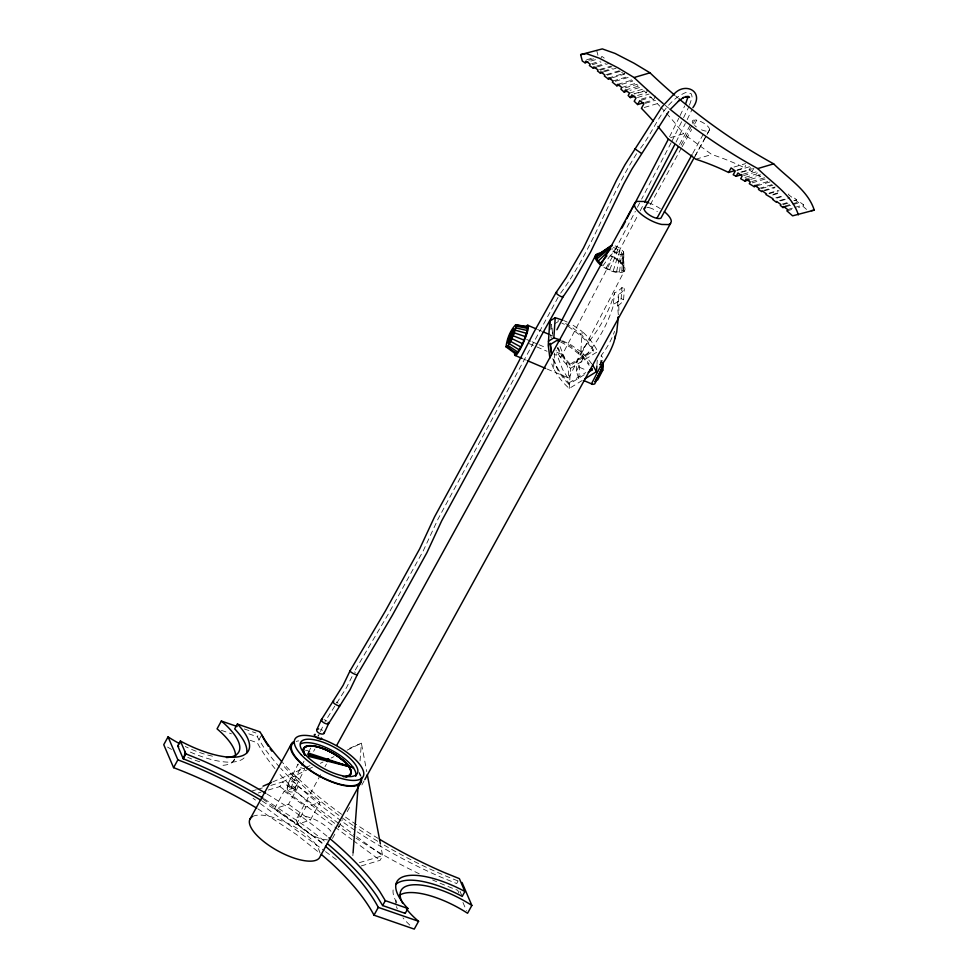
<?xml version="1.0" encoding="UTF-8"?>
<svg xmlns="http://www.w3.org/2000/svg" width="978" height="978" viewBox="0 0 978 978"><rect width="100%" height="100%" fill="white"/><g stroke="black" fill="none" stroke-linecap="round" stroke-linejoin="round"><path stroke-width="0.73" stroke-dasharray="4.89 3.67" d="M623.585 251.908L623.463 253.681L621.58 254.451L616.641 253.388L613.23 251.456L602.815 265.955C608.548 269.476 616.776 274.463 623.292 270.393L623.585 251.908L620.517 248.461L615.309 245.894L612.191 249.243M623.292 270.393L623.463 253.681M618.927 310.319L618.328 294.5A13.496 12.042 3.9 0 0 624.343 288.657L621.91 287.618A23.35 20.831 3.9 0 1 614.539 292.899M623.524 266.847L622.265 264.61L622.949 250.784M621.8 271.456L622.717 254.207M582.191 380.491L569.208 388.498L565.846 385.271A79.634 71.027 3.9 0 1 554.722 370.674L553.548 368.486L554.624 352.642M558.206 320.295L558.12 321.664L553.609 324.439M556.519 367.606L556.616 366.273M557.79 348.828L557.888 347.459L558.976 349.513A74.34 66.308 3.9 0 0 569.367 363.144L570.235 365.43L593.316 351.2L592.778 348.706A74.291 66.272 3.9 0 0 582.02 335.307L571.885 327.165L564.477 322.923M584.355 374.721L568.964 384.22L568.096 381.958A74.34 66.308 3.9 0 1 557.717 368.327L552.656 357.056M569.208 388.498L570.565 368.339L567.203 365.124A79.634 71.027 3.9 0 1 556.079 350.515M576.335 371.298L577.081 360.21L583.524 347.826A163.729 146.052 3.9 0 0 613.781 295.454L614.526 292.887L613.047 306.554A163.729 146.052 3.9 0 1 582.778 358.926L576.335 371.298L578.744 378.4L581.299 379.476M578.866 353.828L578.952 352.496M580.137 335.051L580.223 333.681M578.744 378.4L579.502 367.3L577.081 360.21M591.751 363.938A79.585 70.991 3.9 0 0 582.729 353.4L580.822 351.664L582.191 331.505L572.448 324.806M582.778 358.926L583.524 347.826M596.971 364.476L597.252 360.161M600.602 365.087L601.25 355.381A100.612 89.744 3.9 0 0 614.539 331.346M618.304 314.782L617.583 305.588L618.328 294.5M613.793 303.987A23.35 20.831 3.9 0 0 621.14 298.706L621.91 287.618M617.595 305.613A13.496 12.042 3.9 0 0 623.585 299.745L624.367 288.669M352.85 855.726L353.082 852.694M360.038 760.908L361.383 743.158L347.471 749.246M619.514 271.945L621.58 254.451M622.265 264.61L620.174 262.263L621.898 249.61M616.592 271.811L620.113 254.39M287.202 787.999L288.302 783.366A4.254 2.714 20.8 0 1 290.686 781.642L292.715 781.838A4.034 2.567 20.8 0 1 295.906 784.124L295.222 789.674M291.212 788.843L292.251 784.478L304.256 760.688M620.174 262.263L617.387 259.965L620.517 248.461M613.218 271.089L618.426 254.023M547.008 369.012L568.634 377.997C569.294 366.591 563.414 355.527 559.428 345.026M689.478 105.135L692.131 97.311L691.752 95.282L691.079 93.57L685.786 92.507C662.155 102.433 654.869 130.441 639.832 149.157M320.576 774.723L296.322 819.344A20.636 7.555 28.8 0 0 323.62 839.442L327.508 839.919M609.636 269.806L616.641 253.388M352.007 676.605L346.591 687.51L324.977 721.678M617.387 259.965L614.111 257.862L618.878 247.41M320.442 731.532L323.278 725.37M680.101 115.526L684.722 105.893M683.585 117.715L689.013 106.37M687.179 119.646L692.045 109.499M317.911 736.752L319.183 734.136M288.559 782.718L298.119 764.038A4.095 1.87 26.6 0 0 299.696 766.96A4.095 1.87 26.6 0 0 304.256 768.451M295.943 786.226L304.647 769.197M669.551 136.786L678.781 118.289M671.14 142.751L641.617 199.133M671.8 141.419L681.715 121.565M676.03 142.091L685.297 123.521M637.424 207.275L640.92 200.49M640.187 210.832L644.062 203.314M610.101 262.96L561.017 357.214L554.025 354.244M568.634 377.997L624.343 270.992A16.394 6.907 27.5 0 0 610.602 255.564M599.587 364.904L603.035 358.278L601.25 355.381M599.807 364.831L602.778 359.659M615.052 250.001L635.333 211.346M618.609 252.018L638.194 214.683M600.944 58.069L601.886 56.369L605.015 58.668M233.057 761.654L234.488 759.05M279.757 767.265A207.36 76.003 28.8 0 1 262.874 745.982L257.287 736.764L259.977 731.874M612.607 77.69L624.16 74.255L624.746 73.191L608.854 77.922M274.94 768.586A199.5 73.118 28.8 0 1 257.324 742.767L261.627 734.955M637.57 95.465L646.238 92.898L647.754 90.135L634.759 93.998M644.759 102.433L653.5 99.842L655.651 95.942M268.278 790.016L279.879 786.569L282.41 781.972L306.786 769.992M644.294 107.482L657.302 103.619L659.196 100.172M274.451 808.806L284.17 791.116L298.253 786.569L320.038 802.4L310.307 820.09L296.236 824.637L274.451 808.806L288.522 804.246L298.253 786.569M324.989 766.703L326.456 764.026M296.236 824.637L305.955 806.948L320.038 802.4M679.478 144.487L690.786 124.169M681.079 145.123L694.918 119.952L696.739 120.172A9.707 3.557 28.8 0 1 709.331 128.485A9.707 3.557 28.8 0 1 700.713 129.463M681.446 147.984L648.683 207.581A9.707 3.557 28.8 0 1 657.363 211.639M682.179 146.663L691.642 129.451M694.551 124.145L696.739 120.172M692.693 153.485L703.622 133.619M695.016 156.113L709.576 129.622M694.673 156.981L706.324 135.795M707.045 134.463L709.233 130.49M332.459 838.439L335.405 833.097M338.339 827.743L342.752 819.723M347.166 811.703L350.1 806.349M361.86 784.967L364.06 780.945M737.204 169.903L744.502 167.739L745.749 165.465M741.874 172.189L749.099 170.05L750.493 167.531M743.366 174.133L752.033 171.566L753.867 168.24M745.004 177.434L756.569 173.998L758.036 171.321L743.598 175.612M361.237 865.933L380.087 860.322L382.618 855.738L380.674 845.408M788.843 193.986L788.476 194.659L792.143 197.458L792.559 196.725L796.728 199.793L793.341 201.566M793.06 204.549L798.83 202.825L799.417 201.774L803.598 204.842L802.852 206.199L798.513 207.483M458.034 881.092L456.689 883.55L441.212 877.266A207.36 76.003 28.8 0 1 357.3 831.875M558.083 297.324L438.095 518.902L423.303 550.736L388.841 613.169L353.718 672.656M606.091 268.045L614.869 252.507M308.742 751.581L310.735 748.097M313.608 751.312L314.916 749.026M636.592 153.717C608.145 198.558 592.216 250.515 560.406 293.461M617.106 246.542L610.565 256.114L614.111 257.862M570.321 364.06L593.414 349.831M570.565 368.339L597.839 351.53L595.614 347.606A79.585 70.991 3.9 0 0 584.086 333.241L582.191 331.505M569.062 382.875L585.724 372.594M297.055 817.498L302.019 816.031L305.906 816.496A20.636 7.555 28.8 0 1 330.931 831.3M308.143 769.319L313.559 766.654M320.332 763.329L323.046 761.996M331.175 758.011L333.877 756.679M347.092 750.187L361.383 743.158L366.75 771.642M272.703 781.948L304.513 768.036M305.894 767.437L310.038 765.615M586.653 59.768L592.436 58.057M588.878 60.233L594.661 58.509M590.834 61.076L596.604 59.365M591.617 63.729L600.284 61.162M592.289 64.707L600.957 62.127M596.776 66.039L605.443 63.46M597.546 66.834L609.098 63.399M599.502 69.548L611.067 66.113M600.37 70.171L611.922 66.736M603.634 71.088L612.301 68.509M604.514 71.675L616.067 68.24M606.36 74.597L619.367 70.734M607.265 75.159L620.26 71.296M613.035 80.991L628.927 76.272M615.272 81.321L628.279 77.445L632.729 81.088L619.734 84.952M617.631 84.377L633.524 79.658M621.812 87.458L636.262 83.167M625.211 87.861L636.764 84.426L640.101 87.36L629.991 90.367M625.333 90.049L639.771 85.746M629.514 93.118L642.509 89.255M633.94 93.851L644.05 90.856L646.238 92.898M637.485 97.507L649.05 94.071M641.372 99.12L650.113 96.516L653.5 99.842M641.201 100.233L651.311 97.225M645.382 103.313L655.492 100.306M670.541 137.617L683.549 133.754L711.715 154.5A287.728 251.713 73.4 0 1 737.534 164.451L744.502 167.739M695.823 159.218L711.715 154.5M734.001 167.055L745.554 163.619M736.727 170.563L751.177 166.26M740.859 172.104L752.412 168.668M747.522 178.509L760.529 174.646M750.676 179.377L760.786 176.37L756.569 173.998M751.703 181.578L764.71 177.715M752.216 182.862L765.212 178.998L767.632 180.465M754.857 185.392L769.307 181.101M757.045 185.808L770.053 181.945M759.038 188.473L772.045 184.61M761.373 188.632L772.926 185.197M763.684 190.392L775.236 186.957M764.674 190.796L774.784 187.788M769.307 193.045L777.975 190.465M768.916 193.766L779.026 190.759M773.109 194.353L780.334 192.201M772.73 195.013L779.955 192.874M775.835 197.849L783.06 195.71M776.911 198.094L784.136 195.955M779.552 200.588L789.662 197.58M780.591 200.893L789.258 198.314M782.29 204.096L788.06 202.373M793.843 200.661L796.728 199.793M783.231 204.573L791.899 201.994M784.967 206.065L790.75 204.353M792.192 203.913L799.417 201.774M785.835 206.688L791.605 204.977M787.706 209.573L793.476 207.849M794.931 207.422L803.598 204.842M786.96 210.918L792.742 209.206M251.957 791.019L256.309 789.723M257.752 789.295L263.559 787.571M270.808 785.42L282.41 781.972L338.62 823.354M258.131 793.024L261.028 792.168M359.415 862.633L382.618 855.738L355.735 835.945M646.861 207.36L648.817 207.605M244.366 728.989L255.869 732.962M248.815 733.842L257.287 736.764M221.37 730.346L231.431 733.818M250.136 740.285L257.324 742.767M324.036 719.637L324.989 720.016A4.034 1.443 29 0 1 326.823 721.079M621.164 298.718L623.622 299.757M537.497 329.439L541.702 331.224M550.125 334.818L552.925 336.016M526.653 339.464L530.773 341.212M532.142 341.799L537.631 344.134M539.012 344.721L545.871 347.642M556.861 352.324L562.35 354.659M528.866 343.522L547.044 351.261M579.502 367.3L587.13 370.552M523.548 359.024L526.311 360.197M561.824 323.143L564.379 324.293M560.651 340.589L570.614 345.98L580.749 354.122A74.291 66.272 3.9 0 1 589.172 363.963M560.565 341.933L570.529 347.324L580.651 355.466A74.291 66.272 3.9 0 1 589.074 365.307M563.951 320.625L567.167 322.08M562.582 340.784L571.091 344.965L580.822 351.664M749.099 170.05L752.033 171.566M568.145 326.285L581.922 336.676A74.291 66.272 3.9 0 1 592.68 350.075L593.316 351.2M264.304 798.928L304.574 825.738A207.36 76.003 28.8 0 1 326.236 842.706M262.19 801.031L300.918 826.826A199.5 73.118 28.8 0 1 324.329 845.31M257.886 808.843L296.627 834.637L320.222 853.452L317.96 847.18L313.425 841.386A39.805 14.584 28.8 0 0 290.026 824.295L271.737 816.923L263.632 815.31A39.805 14.584 28.8 0 0 252.226 816.728M284.17 791.116L305.955 806.948M288.522 804.246L310.307 820.09M339.843 824.246L354.513 835.041M279.879 786.569L333.657 826.141M334.879 827.046L351.982 839.637M353.205 840.53L380.087 860.322M262.96 799.112L324.06 844.1M253.045 798.28L255.466 800.053M260.295 803.61L324.329 850.75M325.54 851.63L338.791 861.398M621.702 72.348L624.16 74.255M796.239 200.71L798.83 202.825M802.852 206.199L806.581 209.463M570.235 365.43L569.269 364.513A74.34 66.308 3.9 0 1 558.89 350.882L556.922 347.19M568.964 384.22L568.01 383.303A74.34 66.308 3.9 0 1 557.619 369.672L552.558 358.4M657.302 103.619L657.852 104.157A315.723 276.212 73.4 0 1 659.783 106.15M567.705 377.826L562.607 369.415L556.58 353.853M553.548 368.486L551.127 362.325M459.99 891.276L461.653 895.151M458.902 893L457.741 890.298A199.5 73.118 28.8 0 1 432.569 879.943M462.949 902.449L466.408 910.555M596.812 50.929L597.937 55.257M550.638 335.038L551.237 337.887M552.558 333.143L551.445 324.464L552.46 334.513M288.302 783.366L288.596 784.833A4.034 2.567 20.8 0 0 291.786 787.107L293.816 787.314A4.254 2.714 20.8 0 0 296.2 785.591M623.756 252.886L623.878 268.816M648.487 202.764A20.636 7.555 28.8 0 1 660.297 208.644M696.397 126.908A9.707 3.557 28.8 0 1 694.637 125.453M693.304 123.998A9.707 3.557 28.8 0 1 694.918 119.952M234.586 759.625A58.069 21.284 28.8 0 1 220.441 765.407M199.756 761.789A58.069 21.284 28.8 0 1 187.764 757.4M171.529 749.405A58.069 21.284 28.8 0 1 167.58 747.094M419.232 873.794A199.5 73.118 28.8 0 1 355.968 838.109M353.535 836.508A199.5 73.118 28.8 0 1 338.131 825.823M334.696 823.317A199.5 73.118 28.8 0 1 278.754 773.085M409.831 925.127A58.069 21.284 28.8 0 1 403.009 917.853M397.288 908.806A58.069 21.284 28.8 0 1 396.469 906.594M396.066 905.017A58.069 21.284 28.8 0 1 397.423 897.266M244.084 757.901A65.978 24.181 28.8 0 1 187.568 750.86M354.928 830.298A207.36 76.003 28.8 0 1 342.532 821.789M341.322 820.921A207.36 76.003 28.8 0 1 280.747 768.366M396.787 902.633A65.978 24.181 28.8 0 1 393.18 889.467M457.826 880.86A199.5 73.118 28.8 0 1 382.838 844.332M377.728 841.3A199.5 73.118 28.8 0 1 354.219 826.263M353.021 825.444A199.5 73.118 28.8 0 1 341.273 817.18M338.987 815.505A199.5 73.118 28.8 0 1 282.067 764.136M212.507 756.177A58.069 21.284 28.8 0 1 185.245 746.52M336.31 702.082A4.108 1.21 30.4 0 1 338.119 703.182M320.662 729.38A4.095 2.066 25.3 0 1 322.544 730.37M317.874 735.175A4.046 1.345 29.6 0 1 318.816 735.676M305.503 750.322A4.108 1.675 27.8 0 1 309.989 751.96M266.994 794.038A207.36 76.003 28.8 0 1 327.777 836.862M378.303 838.501A207.36 76.003 28.8 0 1 342.801 815.163M341.603 814.295A207.36 76.003 28.8 0 1 282.446 762.375M613.292 247.617A4.095 1.699 27.7 0 1 618.157 250.258A4.095 1.699 27.7 0 1 617.35 252.422A4.095 1.699 27.7 0 1 612.35 250.16M359.122 772.314A39.805 14.584 28.8 0 1 361.065 776.275M296.175 741.41A38.912 14.267 28.8 0 1 298.755 740.872M359.158 773.439A38.912 14.267 28.8 0 1 360.283 775.982M354.427 671.935A4.095 0.966 27.4 0 1 355.344 672.461M624.343 270.992A16.394 6.907 27.5 0 1 602.228 266.187M660.749 107.152A315.723 276.212 73.4 0 1 664.563 111.223M666.446 113.289A315.723 276.212 73.4 0 1 683.549 133.754M677.913 97.898A609.759 533.462 73.4 0 1 675.725 96.027M668.659 108.13A609.759 533.462 73.4 0 1 665.333 105.392M292.471 778.732A4.095 1.834 26.9 0 0 298.803 780.395A4.095 1.834 26.9 0 0 294.378 776.153A4.095 1.834 26.9 0 0 292.471 778.732M287.96 790.444A4.095 3.154 13.4 0 0 294.928 790.456A4.095 3.154 13.4 0 0 290.735 785.627A4.095 3.154 13.4 0 0 287.96 790.444"/><path stroke-width="1.47" d="M327.862 759.05L328.62 759.136M328.718 759.221L328.021 759.185M618.304 317.434L616.715 332.019L613.793 342.447A100.612 89.744 3.9 0 1 600.504 366.469L591.47 383.816M562.863 320.222L555.223 317.716L549.758 321.077L548.242 345.332L549.88 358.046M549.758 321.077L549.795 329.354M688.023 97.568L688.072 96.651L685.59 103.9M551.458 354.574L550.174 343.278L551.555 353.229M548.401 341.236L553.854 337.862L555.223 317.716M588.206 372.349L592.045 369.977L592.142 368.645L589.575 370.222M584.795 378.889L596.482 371.677L596.873 365.919M601.935 368.559L595.089 381.726L601.935 368.559L602.338 362.557M583.842 380.564L592.815 384.391L594.697 383.938L602.289 369.366L602.754 362.435M596.03 379.171L597.729 379.892L602.803 370.136L603.304 362.838M615.015 338.596L615.199 335.833M353.082 852.694L358.119 786.239M510.382 341.42C506.8 340.112 511.298 329.867 514.587 331.75M511.054 339.06L511.812 336.542M513.364 336.444L512.044 335.882L513.083 331.041M515.907 327.899L515.687 324.708C510.21 330.466 506.91 338.963 506.042 346.848L507.203 346.774L510.699 341.444L515.907 327.899L527.374 330.564L522.643 343.755L516.751 353.571L515.846 354.085L506.042 346.848M527.374 330.564L527.093 326.664L515.687 324.708M617.693 319.61L618.157 316.958M512.765 331.224L514.086 331.786L510.284 340.026L508.963 339.464M601.886 265.185L596.678 259.06L596.91 255.515L612.167 245.466L605.272 250.564M610.785 249.133L609.979 247.031L611.018 245.71M692.876 107.666C704.869 91.492 684.796 81.223 673.622 94.548M648.487 202.764A20.636 7.555 28.8 0 0 644.001 201.505L637.094 201.382L635.15 202.507L634.416 204.353A20.636 7.555 28.8 0 0 661.715 224.451L668.61 224.585L670.553 223.449L671.287 221.603A20.636 7.555 28.8 0 0 664.404 211.676M644.16 208.986L678.402 146.676M316.823 729.625L321.432 719.612L343.082 685.395L350.112 670.7L385.356 611.042L419.709 548.78L434.525 516.897L512.472 373.596L534.012 331.97L556.103 292.495L566.274 277.544L583.487 247.972L616.519 180.16L624.942 164.793L662.057 106.785L673.133 94.964M324.048 733.439L328.522 723.732L350.087 689.624L357.325 674.6L392.337 615.309L426.897 552.692L441.653 520.919L519.575 377.642L541.091 336.053L563.01 296.896L573.12 282.043L590.565 252.055L623.658 184.145L631.996 168.949L668.671 111.614M509.061 340.857L512.827 334.464M668.231 139.438L631.764 209.329M674.71 144.744L644.71 202.055M556.885 329.757L595.859 254.916M621.984 227.996L625.48 221.334M626.874 218.656L631.067 210.661M179.83 743.781A58.069 21.284 28.8 0 1 168.057 736.874L163.754 744.686L173.583 767.657A199.5 73.118 28.8 0 1 256.615 808.072M263.07 798.182A207.36 76.003 28.8 0 0 198.693 765.065L183.228 758.781L177.715 745.884L180.404 740.994L181.419 741.593A65.978 24.181 28.8 0 0 241.004 756.165A65.978 24.181 28.8 0 0 238.094 724.747L237.373 724.062L234.683 728.952L235.405 729.637A65.978 24.181 28.8 0 1 246.737 752.852M173.583 767.657L177.874 759.845L168.057 736.874M180.404 740.994L185.918 753.891L183.228 758.781A6.846 2.702 -70.9 0 0 184.781 751.214M237.165 726.507L221.346 721.043L217.055 728.855A58.069 21.284 28.8 0 1 235.527 755.872M674.624 95.098A609.759 533.462 73.4 0 1 649.979 72.812L634.013 63.203L615.076 53.435L602.301 48.9L580.651 54.609L582.313 61.052L585.052 62.8L585.993 61.088L590.174 64.169L589.404 65.563L593.206 68.118L596.103 67.262M593.206 68.118L593.878 66.895L598.059 69.976L597.485 71.027L600.174 72.971L603.071 72.103M600.174 72.971L600.736 71.944L604.917 75.025L604.367 76.015L608.267 78.973L611.164 78.118M608.267 78.973L608.854 77.922L613.035 80.991L612.387 82.176L616.849 85.807L619.734 84.952M616.849 85.807L617.631 84.377L621.812 87.458L620.871 89.157L624.208 92.091L627.094 91.223M624.208 92.091L625.333 90.049L629.514 93.118L628.157 95.575L630.345 97.617L634.685 96.333M630.345 97.617L631.861 94.854L636.042 97.934L634.221 101.247L637.607 104.56L643.304 102.873M637.607 104.56L639.759 100.661L643.94 103.741L641.409 108.338L641.959 108.876A315.723 276.212 73.4 0 1 653.353 121.138M249.708 819.674L290.869 744.796M308.486 753.097L307.777 754.38L309.085 756.459L353.474 767.767L308.486 753.097L309.794 755.175L353.523 767.669L330.588 761.006M309.085 756.459L309.794 755.175M336.75 745.309L635.15 202.507M691.972 154.805L656.886 218.363M694.282 157.434L661.519 217.03A9.707 3.557 28.8 0 1 650.419 215.686A9.707 3.557 28.8 0 1 645.443 207.519M361.285 781.691L320.124 856.557A39.805 14.584 28.8 0 1 275.258 849.405A39.805 14.584 28.8 0 1 252.226 816.728M364.806 779.613L670.553 223.449M657.937 126.443A315.723 276.212 73.4 0 1 667.656 138.485L695.823 159.218A287.728 251.713 73.4 0 1 721.642 169.182L728.61 172.458L731.104 167.91L735.285 170.991L733.207 174.769L736.141 176.284L741.923 174.573M736.141 176.284L737.974 172.959L742.143 176.04L740.676 178.729L744.894 181.101L749.221 179.805M744.894 181.101L746.08 178.937L750.26 182.006L749.319 183.717L754.16 186.664L757.045 185.808M754.16 186.664L754.857 185.392L759.038 188.473L758.488 189.487L761.776 191.651L762.241 190.82L766.41 193.901L766.019 194.622L772.95 198.717L772.583 199.39L776.251 202.189L776.666 201.444L780.847 204.524L780.346 205.429L782.938 207.556L785.835 206.688M406.432 908.941A58.069 21.284 28.8 0 0 418.572 921.288L414.269 929.1L373.999 915.188L378.29 907.376A199.5 73.118 28.8 0 0 325.478 846.288M395.833 884.418A65.978 24.181 28.8 0 1 461.188 895.848L462.203 896.435L464.892 891.545L463.878 890.946A65.978 24.181 28.8 0 0 404.293 876.374A65.978 24.181 28.8 0 0 407.203 907.792L407.924 908.476L405.234 913.366L382.63 905.555L385.32 900.665L379.733 891.447A207.36 76.003 28.8 0 0 328.926 837.804M782.938 207.556L783.525 206.492L787.706 209.573L786.96 210.918L792.596 215.845L814.246 210.136C808.024 190.209 787.791 178.192 773.659 163.839A609.759 533.462 73.4 0 1 679.013 98.815M462.032 882.474L471.861 905.445L467.57 913.256A58.069 21.284 28.8 0 0 399.281 895.445M600.04 263.644L606.922 255.869M671.152 108.558L678.879 100.771M597.937 261.297L609.722 250.148M596.678 259.06L610.15 248.009M596.323 257.092L609.979 247.031M678.39 101.174L683.451 97.519L682.632 97.824L686.568 96.541L685.578 96.602L689.502 97.36L687.864 96.174M596.91 255.515L610.272 246.236M550.088 344.623L556.849 340.454L559.282 341.359M527.093 326.664L523.377 326.664M263.021 786.178L271.322 782.547M585.052 62.8L587.937 61.932M580.651 54.609L586.409 53.619L599.184 58.167L618.12 67.922L634.086 77.531L649.979 72.812M728.61 172.458L734.295 170.771M669.771 109.047A609.759 533.462 73.4 0 0 757.767 168.571L773.659 163.839M811.434 210.625L814.246 210.136M516.103 325.051L527.607 327.092M517.753 325.637L520.565 326.151M516.176 326.139L527.692 328.412M515.308 330.197L526.641 333.376M553.854 337.862L560.406 339.977M319.782 738.977L317.96 738.317A4.046 1.345 29.6 0 1 314.782 736.031L314.28 735.016A4.218 1.394 29.6 0 1 315.307 734.405M514.428 332.899L525.553 336.664M328.278 758.891C326.187 759.283 329.879 760.75 328.205 758.696M237.373 724.062L259.977 731.874L265.564 741.092A207.36 76.003 28.8 0 0 281.481 761.287M385.32 900.665L407.924 908.476M378.29 907.376L418.572 921.288M513.303 335.809L524.196 340.197M185.918 753.891L201.382 760.163A207.36 76.003 28.8 0 1 265.759 793.292M527.668 325.258L536.091 328.84M543.108 331.823L548.719 334.219M512.325 331.725L513.646 332.288M601.115 369.415L602.803 370.136M513.181 332.434L514.501 332.997M511.812 332.52L513.12 333.082M512.924 333.437L514.245 333.999M511.237 333.547L512.558 334.109M510.65 334.733L511.971 335.295M510.1 336.016L511.421 336.566M509.611 337.276L510.932 337.838M510.907 338.351L512.227 338.914M509.22 338.461L510.54 339.011M510.345 339.378L511.653 339.928M508.841 340.234L510.161 340.784M508.878 340.699L510.198 341.261M515.272 355.503L522.166 358.437M527.692 360.784L545.626 368.425M328.388 759.393C324.928 758.341 330.197 761.74 328.363 759.527M512.032 338.718L522.643 343.755M510.699 341.444L521.017 347.08M177.715 745.884L178.729 746.483M509.391 343.791L519.428 349.953M635.492 149.182L634.942 148.852L641.262 153.302M508.193 345.613L517.961 352.166M507.13 346.579L509.44 348.229M507.203 346.774L516.751 353.571M515.846 354.085L515.247 352.337M321.31 854.405L330.099 861.997A199.5 73.118 28.8 0 1 373.999 915.188M757.767 168.571C771.899 182.91 792.131 194.94 798.354 214.867M404.513 912.682L405.234 913.366M328.156 722.302L328.645 723.365A4.242 1.516 29 0 1 326.811 723.952L324.977 723.341A4.034 1.443 29 0 1 321.799 721.043M321.799 721.043L321.31 719.991A4.242 1.516 29 0 1 322.385 719.307M600.504 366.469L602.289 369.366M382.63 905.555L377.043 896.337A207.36 76.003 28.8 0 0 327.373 843.659M596.482 371.677L594.257 367.752A79.585 70.991 3.9 0 0 592.619 365.197M591.409 368.865L592.045 369.977M464.892 891.545L459.379 878.647L443.914 872.376A207.36 76.003 28.8 0 1 379.537 839.258M321.42 738.023L321.554 738.488A4.218 1.394 29.6 0 1 320.527 739.087M367.325 774.637L380.393 843.941M177.874 759.845A199.5 73.118 28.8 0 1 260.918 800.261M402.728 903.317A58.069 21.284 28.8 0 1 416.64 884.76A58.069 21.284 28.8 0 1 471.861 905.445M271.762 751.128A199.5 73.118 28.8 0 1 270.087 748.757M268.4 746.287A199.5 73.118 28.8 0 1 261.627 734.955M221.346 721.043A58.069 21.284 28.8 0 1 226.419 757.547M562.888 296.273A4.12 0.917 31.8 0 1 561.274 296.627A4.12 0.917 31.8 0 1 556.812 293.791A4.12 0.917 31.8 0 1 556.898 292.459M339.879 704.918A4.108 1.21 30.4 0 1 338.095 705.615A4.108 1.21 30.4 0 1 333.596 702.876A4.108 1.21 30.4 0 1 333.816 701.226M324.17 732.326A4.095 2.066 25.3 0 1 319.72 733.476A4.095 2.066 25.3 0 1 317.263 729.246M317.911 729.026A4.095 2.066 25.3 0 1 318.73 728.977M305.136 755.285A26.504 9.719 28.8 0 1 330.54 752.119A26.504 9.719 28.8 0 1 345.735 776.556M305.209 755.138A26.504 9.719 28.8 0 1 330.613 751.972A26.504 9.719 28.8 0 1 345.821 776.41M304.158 753.989A26.846 9.841 28.8 0 1 331.603 752.559A26.846 9.841 28.8 0 1 345.98 776.752M304.928 755.053A26.846 9.841 28.8 0 1 315.796 746.275A26.846 9.841 28.8 0 1 346.86 763.83A26.846 9.841 28.8 0 1 343.192 776.691M361.408 777.486A39.805 14.584 28.8 0 1 320.967 777.058A39.805 14.584 28.8 0 1 293.388 741.85M300.601 743.965A32.298 11.834 28.8 0 1 334.977 752.155A32.298 11.834 28.8 0 1 355.711 776.287M360.845 778.659A38.912 14.267 28.8 0 1 319.586 775.957A38.912 14.267 28.8 0 1 294.109 742.326M357.386 674.343A4.095 0.966 27.4 0 1 353.009 673.365A4.095 0.966 27.4 0 1 350.43 670.59M525.333 327.373A16.394 2.702 -66.9 0 1 524.477 340.185A16.394 2.702 -66.9 0 1 514.599 353.571M601.164 265.38A16.394 6.907 27.5 0 1 599.93 253.241M663.133 103.546A609.759 533.462 73.4 0 1 634.086 77.531M326.64 761.067L327.618 761.581L326.75 761.006M305.882 755.236A32.298 11.834 28.8 0 0 355.552 775.261A32.298 11.834 28.8 0 0 325.625 743.194A32.298 11.834 28.8 0 0 305.882 755.236M301.138 754.698A38.912 14.267 28.8 0 0 360.98 778.818A38.912 14.267 28.8 0 0 324.928 740.187A38.912 14.267 28.8 0 0 301.138 754.698M509.99 341.004A7.848 1.296 -66.9 0 0 514.318 328.926A7.848 1.296 -66.9 0 0 508.915 337.911A7.848 1.296 -66.9 0 0 509.99 341.004"/></g></svg>
